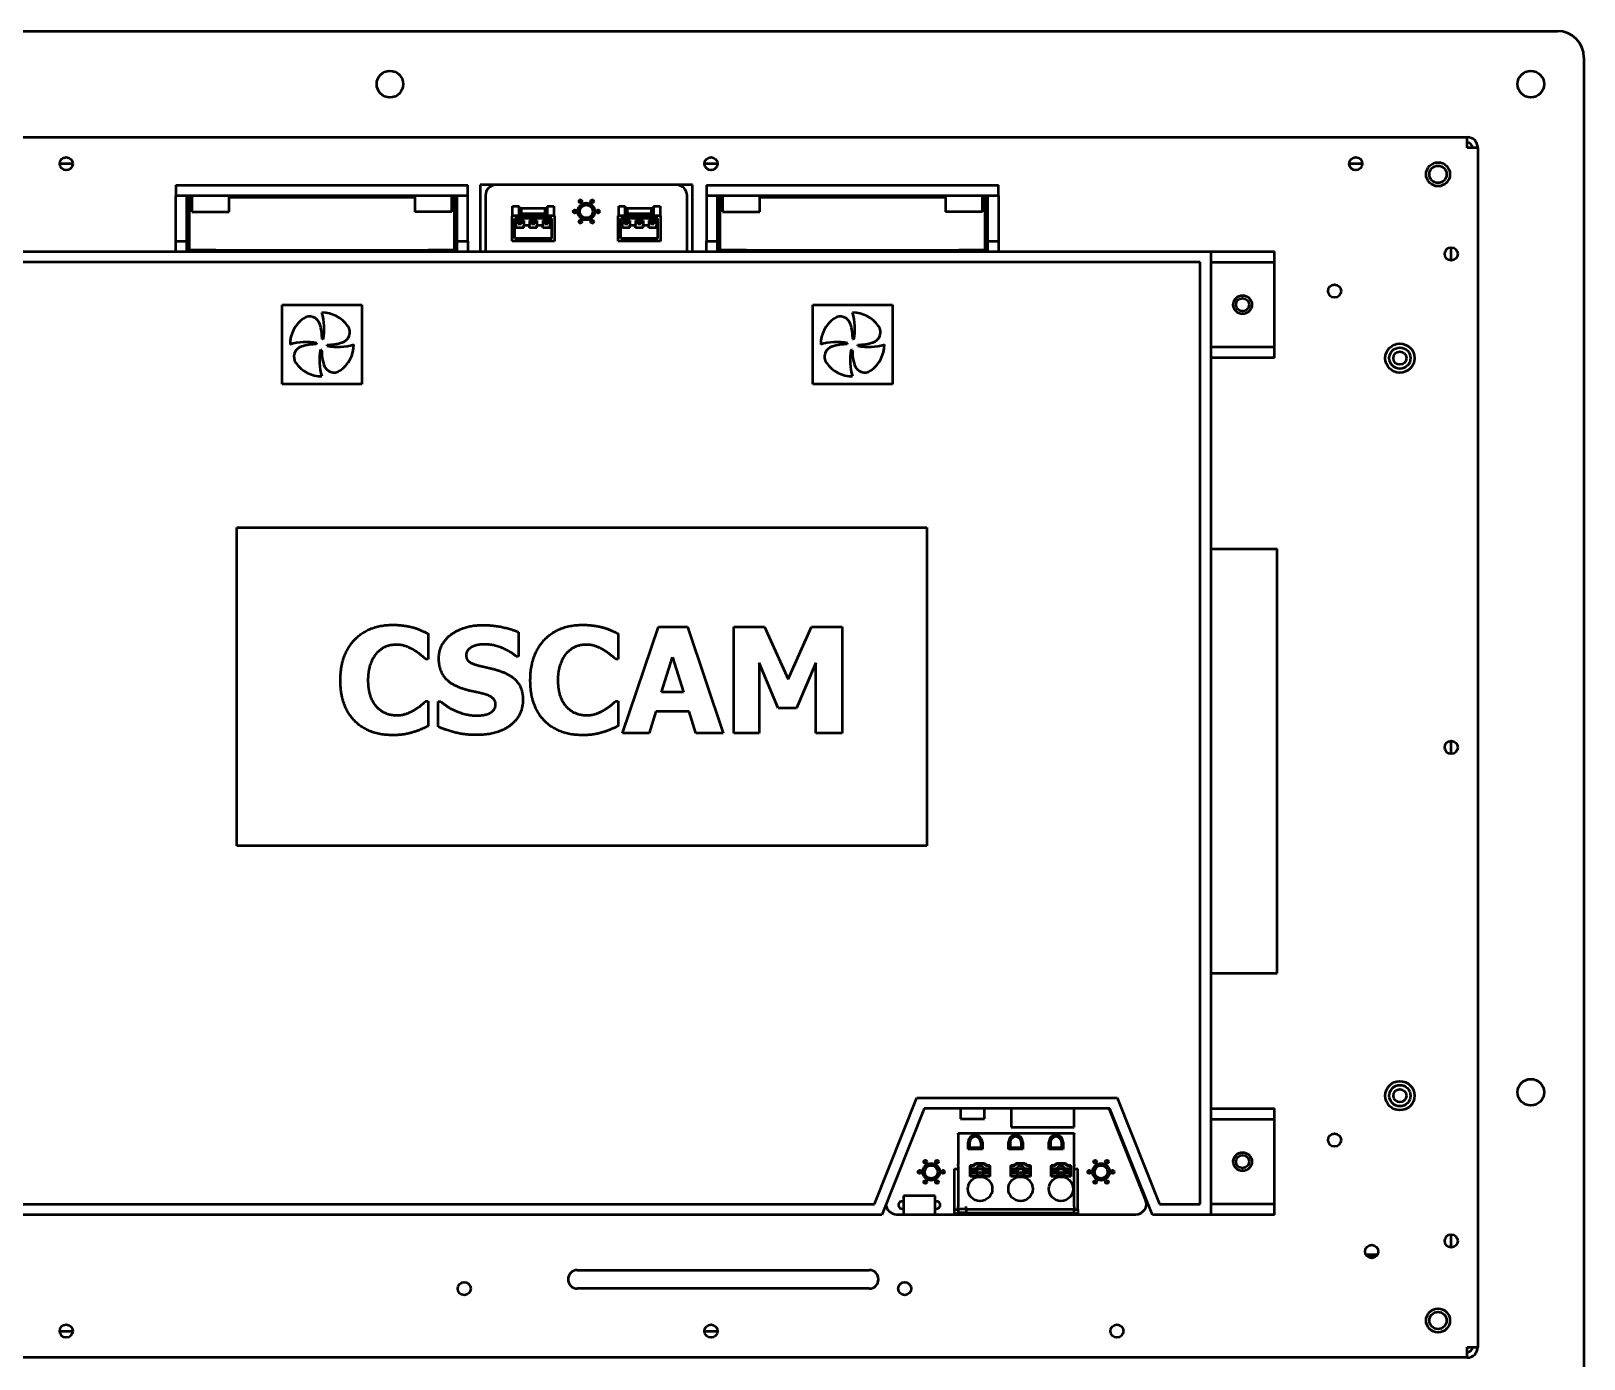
# Model space of a CAD drawing. Header units: millimetres. Extents: x 4735 to 8066, y 756 to 2595.
# Drawn here: x 6051.9 to 6344.6, y 1671.8 to 1922.1 of the extents above; entities that cross this region are included whole.
import ezdxf

# ---------------------------------------------------------------- set-up
doc = ezdxf.new("R2010")
doc.units = ezdxf.units.MM
doc.header["$LTSCALE"] = 1.8
doc.layers.add('외형선(ISO)', color=7, linetype='Continuous', lineweight=50)

msp = doc.modelspace()

# ---------------------------------------------------------------- linework, layer by layer
at = {"layer": '외형선(ISO)'}
for p, q in [((5899.566, 1922.087), (6339.566, 1922.087)), ((6344.566, 1917.087), (6344.566, 1527.087)), ((6017.566, 1902.087), (6322.566, 1902.087)), ((6322.566, 1900.087), (6322.566, 1902.087)), ((6324.566, 1900.087), (6322.566, 1900.087)), ((6324.566, 1900.087), (6324.566, 1674.087)), ((6059.796, 1897.087), (6057.337, 1897.087)), ((6181.296, 1897.087), (6178.837, 1897.087)), ((6302.796, 1897.087), (6300.337, 1897.087)), ((6079.236, 1893.019), (6134.236, 1893.019)), ((6079.236, 1893.019), (6079.236, 1891.019)), ((6082.236, 1891.019), (6079.236, 1891.019)), ((6079.236, 1882.519), (6079.236, 1891.019)), ((6081.236, 1891.019), (6081.236, 1882.519)), ((6081.736, 1890.769), (6082.236, 1890.769)), ((6081.736, 1890.769), (6081.736, 1880.769)), ((6082.236, 1891.019), (6082.236, 1888.019)), ((6089.236, 1891.019), (6082.236, 1891.019)), ((6124.236, 1891.019), (6089.236, 1891.019)), ((6089.236, 1888.019), (6089.236, 1891.019)), ((6089.236, 1890.769), (6124.236, 1890.769)), ((6092.236, 1891.019), (6092.236, 1890.769)), ((6121.236, 1890.769), (6121.236, 1891.019)), ((6131.236, 1891.019), (6124.236, 1891.019)), ((6124.236, 1891.019), (6124.236, 1888.019)), ((6131.236, 1888.019), (6131.236, 1891.019)), ((6134.236, 1891.019), (6131.236, 1891.019)), ((6131.236, 1890.769), (6131.736, 1890.769)), ((6131.736, 1880.769), (6131.736, 1890.769)), ((6132.236, 1882.519), (6132.236, 1891.019)), ((6134.236, 1891.019), (6134.236, 1893.019)), ((6134.236, 1882.519), (6134.236, 1891.019)), ((6139.566, 1893.087), (6136.566, 1893.087)), ((6136.566, 1893.087), (6136.566, 1880.519)), ((6137.566, 1891.087), (6137.566, 1880.519)), ((6173.566, 1893.087), (6139.566, 1893.087)), ((6176.566, 1893.087), (6173.566, 1893.087)), ((6175.566, 1880.519), (6175.566, 1891.087)), ((6176.566, 1880.519), (6176.566, 1893.087)), ((6179.236, 1893.019), (6179.236, 1891.019)), ((6179.236, 1893.019), (6234.236, 1893.019)), ((6179.236, 1891.019), (6179.236, 1882.519)), ((6182.236, 1891.019), (6179.236, 1891.019)), ((6181.236, 1891.019), (6181.236, 1882.519)), ((6181.736, 1890.769), (6182.236, 1890.769)), ((6181.736, 1890.769), (6181.736, 1880.769)), ((6189.236, 1891.019), (6182.236, 1891.019)), ((6182.236, 1891.019), (6182.236, 1888.019)), ((6189.236, 1888.019), (6189.236, 1891.019)), ((6224.236, 1891.019), (6189.236, 1891.019)), ((6189.236, 1890.769), (6224.236, 1890.769)), ((6192.236, 1891.019), (6192.236, 1890.769)), ((6221.236, 1890.769), (6221.236, 1891.019)), ((6231.236, 1891.019), (6224.236, 1891.019)), ((6224.236, 1891.019), (6224.236, 1888.019)), ((6234.236, 1891.019), (6231.236, 1891.019)), ((6231.236, 1888.019), (6231.236, 1891.019)), ((6231.236, 1890.769), (6231.736, 1890.769)), ((6231.736, 1880.769), (6231.736, 1890.769)), ((6232.236, 1882.519), (6232.236, 1891.019)), ((6234.236, 1891.019), (6234.236, 1893.019)), ((6234.236, 1891.019), (6234.236, 1882.519)), ((6082.236, 1888.019), (6089.236, 1888.019)), ((6131.236, 1888.019), (6124.236, 1888.019)), ((6142.666, 1889.087), (6143.916, 1889.087)), ((6142.666, 1887.287), (6142.666, 1889.087)), ((6143.916, 1887.287), (6143.916, 1889.087)), ((6143.916, 1888.687), (6144.066, 1888.687)), ((6143.916, 1887.637), (6144.066, 1887.637)), ((6144.066, 1888.687), (6144.066, 1887.687)), ((6144.066, 1888.687), (6144.357, 1888.687)), ((6144.066, 1887.687), (6144.357, 1887.687)), ((6144.066, 1887.687), (6144.066, 1887.287)), ((6144.357, 1887.687), (6144.357, 1888.687)), ((6144.357, 1888.687), (6148.775, 1888.687)), ((6144.357, 1887.687), (6148.775, 1887.687)), ((6148.775, 1888.687), (6149.066, 1888.687)), ((6148.775, 1888.687), (6148.775, 1887.687)), ((6148.775, 1887.687), (6149.066, 1887.687)), ((6149.066, 1888.687), (6149.216, 1888.687)), ((6149.066, 1888.687), (6149.066, 1887.687)), ((6149.066, 1887.687), (6149.066, 1887.287)), ((6149.066, 1887.637), (6149.216, 1887.637)), ((6149.216, 1889.087), (6149.216, 1887.287)), ((6149.216, 1889.087), (6150.466, 1889.087)), ((6150.466, 1889.087), (6150.466, 1887.287)), ((6162.666, 1889.087), (6163.916, 1889.087)), ((6162.666, 1887.287), (6162.666, 1889.087)), ((6163.916, 1887.287), (6163.916, 1889.087)), ((6163.916, 1888.687), (6164.066, 1888.687)), ((6163.916, 1887.637), (6164.066, 1887.637)), ((6164.066, 1888.687), (6164.066, 1887.687)), ((6164.066, 1888.687), (6164.357, 1888.687)), ((6164.066, 1887.687), (6164.357, 1887.687)), ((6164.066, 1887.687), (6164.066, 1887.287)), ((6164.357, 1887.687), (6164.357, 1888.687)), ((6164.357, 1888.687), (6168.775, 1888.687)), ((6164.357, 1887.687), (6168.775, 1887.687)), ((6168.775, 1888.687), (6169.066, 1888.687)), ((6168.775, 1888.687), (6168.775, 1887.687)), ((6168.775, 1887.687), (6169.066, 1887.687)), ((6169.066, 1888.687), (6169.216, 1888.687)), ((6169.066, 1888.687), (6169.066, 1887.687)), ((6169.066, 1887.687), (6169.066, 1887.287)), ((6169.066, 1887.637), (6169.216, 1887.637)), ((6169.216, 1889.087), (6169.216, 1887.287)), ((6169.216, 1889.087), (6170.466, 1889.087)), ((6170.466, 1889.087), (6170.466, 1887.287)), ((6182.236, 1888.019), (6189.236, 1888.019)), ((6231.236, 1888.019), (6224.236, 1888.019)), ((6081.736, 1885.019), (6081.236, 1885.019)), ((6132.236, 1885.019), (6131.736, 1885.019)), ((6150.566, 1887.287), (6142.566, 1887.287)), ((6142.566, 1882.487), (6142.566, 1887.287)), ((6143.066, 1882.987), (6143.066, 1886.787)), ((6150.066, 1886.787), (6143.066, 1886.787)), ((6143.066, 1885.487), (6143.366, 1885.487)), ((6143.366, 1885.487), (6143.366, 1886.397)), ((6143.366, 1886.397), (6143.749, 1886.397)), ((6143.366, 1884.997), (6143.366, 1885.487)), ((6144.766, 1884.997), (6143.366, 1884.997)), ((6143.749, 1885.769), (6143.749, 1886.404)), ((6143.749, 1886.404), (6144.066, 1886.404)), ((6143.749, 1885.769), (6144.066, 1885.769)), ((6144.066, 1886.404), (6144.384, 1886.404)), ((6144.066, 1885.769), (6144.066, 1886.404)), ((6144.066, 1885.769), (6144.384, 1885.769)), ((6144.384, 1885.769), (6144.384, 1886.404)), ((6144.384, 1886.397), (6144.766, 1886.397)), ((6144.766, 1886.397), (6144.766, 1885.487)), ((6144.766, 1884.997), (6144.766, 1885.487)), ((6144.766, 1885.487), (6145.866, 1885.487)), ((6145.866, 1886.397), (6145.866, 1885.487)), ((6145.866, 1886.397), (6146.249, 1886.397)), ((6145.866, 1884.997), (6145.866, 1885.487)), ((6147.266, 1884.997), (6145.866, 1884.997)), ((6146.249, 1886.404), (6146.566, 1886.404)), ((6146.249, 1885.769), (6146.249, 1886.404)), ((6146.249, 1885.769), (6146.566, 1885.769)), ((6146.566, 1886.404), (6146.884, 1886.404)), ((6146.566, 1885.769), (6146.566, 1886.404)), ((6146.566, 1885.769), (6146.884, 1885.769)), ((6146.884, 1885.769), (6146.884, 1886.404)), ((6146.884, 1886.397), (6147.266, 1886.397)), ((6147.266, 1886.397), (6147.266, 1885.487)), ((6147.266, 1885.487), (6148.366, 1885.487)), ((6147.266, 1884.997), (6147.266, 1885.487)), ((6148.366, 1886.397), (6148.366, 1885.487)), ((6148.366, 1886.397), (6148.749, 1886.397)), ((6148.366, 1884.997), (6148.366, 1885.487)), ((6149.766, 1884.997), (6148.366, 1884.997)), ((6148.749, 1885.769), (6148.749, 1886.404)), ((6148.749, 1886.404), (6149.066, 1886.404)), ((6148.749, 1885.769), (6149.066, 1885.769)), ((6149.066, 1886.404), (6149.384, 1886.404)), ((6149.066, 1885.769), (6149.066, 1886.404)), ((6149.066, 1885.769), (6149.384, 1885.769)), ((6149.384, 1885.769), (6149.384, 1886.404)), ((6149.384, 1886.397), (6149.766, 1886.397)), ((6149.766, 1886.397), (6149.766, 1885.487)), ((6149.766, 1885.487), (6150.066, 1885.487)), ((6149.766, 1884.997), (6149.766, 1885.487)), ((6150.066, 1882.987), (6150.066, 1886.787)), ((6150.566, 1887.287), (6150.566, 1882.487)), ((6170.566, 1887.287), (6162.566, 1887.287)), ((6162.566, 1882.487), (6162.566, 1887.287)), ((6163.066, 1882.987), (6163.066, 1886.787)), ((6170.066, 1886.787), (6163.066, 1886.787)), ((6163.066, 1885.487), (6163.366, 1885.487)), ((6163.366, 1885.487), (6163.366, 1886.397)), ((6163.366, 1886.397), (6163.749, 1886.397)), ((6163.366, 1884.997), (6163.366, 1885.487)), ((6164.766, 1884.997), (6163.366, 1884.997)), ((6163.749, 1885.769), (6163.749, 1886.404)), ((6163.749, 1886.404), (6164.066, 1886.404)), ((6163.749, 1885.769), (6164.066, 1885.769)), ((6164.066, 1886.404), (6164.384, 1886.404)), ((6164.066, 1885.769), (6164.066, 1886.404)), ((6164.066, 1885.769), (6164.384, 1885.769)), ((6164.384, 1885.769), (6164.384, 1886.404)), ((6164.384, 1886.397), (6164.766, 1886.397)), ((6164.766, 1886.397), (6164.766, 1885.487)), ((6164.766, 1884.997), (6164.766, 1885.487)), ((6164.766, 1885.487), (6165.866, 1885.487)), ((6165.866, 1886.397), (6165.866, 1885.487)), ((6165.866, 1886.397), (6166.249, 1886.397)), ((6165.866, 1884.997), (6165.866, 1885.487)), ((6167.266, 1884.997), (6165.866, 1884.997)), ((6166.249, 1886.404), (6166.566, 1886.404)), ((6166.249, 1885.769), (6166.249, 1886.404)), ((6166.249, 1885.769), (6166.566, 1885.769)), ((6166.566, 1886.404), (6166.884, 1886.404)), ((6166.566, 1885.769), (6166.566, 1886.404)), ((6166.566, 1885.769), (6166.884, 1885.769)), ((6166.884, 1885.769), (6166.884, 1886.404)), ((6166.884, 1886.397), (6167.266, 1886.397)), ((6167.266, 1886.397), (6167.266, 1885.487)), ((6167.266, 1885.487), (6168.366, 1885.487)), ((6167.266, 1884.997), (6167.266, 1885.487)), ((6168.366, 1886.397), (6168.366, 1885.487)), ((6168.366, 1886.397), (6168.749, 1886.397)), ((6168.366, 1884.997), (6168.366, 1885.487)), ((6169.766, 1884.997), (6168.366, 1884.997)), ((6168.749, 1885.769), (6168.749, 1886.404)), ((6168.749, 1886.404), (6169.066, 1886.404)), ((6168.749, 1885.769), (6169.066, 1885.769)), ((6169.066, 1886.404), (6169.384, 1886.404)), ((6169.066, 1885.769), (6169.066, 1886.404)), ((6169.066, 1885.769), (6169.384, 1885.769)), ((6169.384, 1885.769), (6169.384, 1886.404)), ((6169.384, 1886.397), (6169.766, 1886.397)), ((6169.766, 1886.397), (6169.766, 1885.487)), ((6169.766, 1885.487), (6170.066, 1885.487)), ((6169.766, 1884.997), (6169.766, 1885.487)), ((6170.066, 1882.987), (6170.066, 1886.787)), ((6170.566, 1887.287), (6170.566, 1882.487)), ((6181.736, 1885.019), (6181.236, 1885.019)), ((6232.236, 1885.019), (6231.736, 1885.019)), ((6079.236, 1882.519), (6081.236, 1882.519)), ((6079.236, 1880.519), (6079.236, 1882.519)), ((6081.236, 1882.519), (6081.236, 1880.519)), ((6132.236, 1880.519), (6132.236, 1882.519)), ((6132.236, 1882.519), (6134.236, 1882.519)), ((6134.236, 1882.519), (6134.236, 1880.519)), ((6150.566, 1882.487), (6142.566, 1882.487)), ((6150.066, 1882.987), (6143.066, 1882.987)), ((6170.566, 1882.487), (6162.566, 1882.487)), ((6170.066, 1882.987), (6163.066, 1882.987)), ((6179.236, 1880.519), (6179.236, 1882.519)), ((6179.236, 1882.519), (6181.236, 1882.519)), ((6181.236, 1882.519), (6181.236, 1880.519)), ((6232.236, 1880.519), (6232.236, 1882.519)), ((6232.236, 1882.519), (6234.236, 1882.519)), ((6234.236, 1882.519), (6234.236, 1880.519)), ((6039.236, 1880.519), (6274.236, 1880.519)), ((6086.736, 1880.769), (6081.736, 1880.769)), ((6086.736, 1880.769), (6126.736, 1880.769)), ((6131.736, 1880.769), (6126.736, 1880.769)), ((6186.736, 1880.769), (6181.736, 1880.769)), ((6186.736, 1880.769), (6226.736, 1880.769)), ((6231.736, 1880.769), (6226.736, 1880.769)), ((6274.236, 1880.519), (6274.236, 1699.019)), ((6274.236, 1880.519), (6286.236, 1880.519)), ((6286.236, 1878.519), (6286.236, 1880.519)), ((6319.566, 1878.857), (6319.566, 1881.316)), ((6272.236, 1878.519), (6041.236, 1878.519)), ((6272.236, 1701.019), (6272.236, 1878.519)), ((6274.236, 1878.519), (6286.236, 1878.519)), ((6286.236, 1862.519), (6286.236, 1878.519)), ((6099.236, 1855.519), (6099.236, 1870.519)), ((6099.236, 1870.519), (6114.236, 1870.519)), ((6114.236, 1870.519), (6114.236, 1855.519)), ((6199.236, 1855.519), (6199.236, 1870.519)), ((6199.236, 1870.519), (6214.236, 1870.519)), ((6214.236, 1870.519), (6214.236, 1855.519)), ((6286.236, 1862.519), (6274.236, 1862.519)), ((6286.236, 1860.519), (6286.236, 1862.519)), ((6286.236, 1860.519), (6274.236, 1860.519)), ((6114.236, 1855.519), (6099.236, 1855.519)), ((6214.236, 1855.519), (6199.236, 1855.519)), ((6090.736, 1768.519), (6090.736, 1828.519)), ((6090.736, 1828.519), (6220.736, 1828.519)), ((6220.736, 1828.519), (6220.736, 1768.519)), ((6274.236, 1824.519), (6286.736, 1824.519)), ((6286.736, 1744.519), (6286.736, 1824.519)), ((6126.793, 1808.508), (6126.793, 1803.743)), ((6143.811, 1808.8), (6143.811, 1804.23)), ((6162.579, 1808.508), (6162.579, 1803.743)), ((6163.39, 1789.789), (6170.148, 1809.789)), ((6170.148, 1809.789), (6175.626, 1809.789)), ((6175.626, 1809.789), (6182.385, 1789.789)), ((6184.378, 1789.789), (6184.378, 1809.789)), ((6184.378, 1809.789), (6190.164, 1809.789)), ((6190.164, 1809.789), (6194.605, 1799.918)), ((6194.605, 1799.918), (6199.014, 1809.789)), ((6199.014, 1809.789), (6204.8, 1809.789)), ((6204.8, 1809.789), (6204.8, 1789.789)), ((6126.793, 1803.743), (6126.291, 1803.743)), ((6143.811, 1804.23), (6143.373, 1804.23)), ((6162.579, 1803.743), (6162.077, 1803.743)), ((6170.764, 1797.504), (6172.822, 1804.116)), ((6172.822, 1804.116), (6174.864, 1797.504)), ((6192.741, 1794.489), (6189.111, 1803.047)), ((6189.111, 1803.047), (6189.111, 1789.789)), ((6199.808, 1803.047), (6196.177, 1794.489)), ((6199.808, 1789.789), (6199.808, 1803.047)), ((6174.864, 1797.504), (6170.764, 1797.504)), ((6126.339, 1795.818), (6126.793, 1795.818)), ((6126.793, 1795.818), (6126.793, 1791.118)), ((6128.673, 1790.972), (6128.673, 1795.737)), ((6128.673, 1795.737), (6129.127, 1795.737)), ((6162.125, 1795.818), (6162.579, 1795.818)), ((6162.579, 1795.818), (6162.579, 1791.118)), ((6169.678, 1793.873), (6168.414, 1789.789)), ((6175.967, 1793.873), (6169.678, 1793.873)), ((6177.215, 1789.789), (6175.967, 1793.873)), ((6196.177, 1794.489), (6192.741, 1794.489)), ((6168.414, 1789.789), (6163.39, 1789.789)), ((6182.385, 1789.789), (6177.215, 1789.789)), ((6189.111, 1789.789), (6184.378, 1789.789)), ((6204.8, 1789.789), (6199.808, 1789.789)), ((6319.566, 1785.857), (6319.566, 1788.316)), ((6220.736, 1768.519), (6090.736, 1768.519)), ((6274.236, 1744.519), (6286.736, 1744.519)), ((6210.882, 1701.019), (6218.882, 1721.019)), ((6218.882, 1721.019), (6256.59, 1721.019)), ((6256.59, 1721.019), (6264.59, 1701.019)), ((6220.236, 1719.019), (6212.236, 1699.019)), ((6255.236, 1719.019), (6220.236, 1719.019)), ((6227.101, 1719.019), (6227.101, 1717.087)), ((6231.601, 1717.087), (6231.601, 1719.019)), ((6236.656, 1719.019), (6236.656, 1715.487)), ((6248.476, 1715.487), (6248.476, 1719.019)), ((6261.969, 1701.83), (6255.093, 1719.019)), ((6263.236, 1699.019), (6255.236, 1719.019)), ((6274.236, 1719.019), (6286.236, 1719.019)), ((6286.236, 1717.019), (6286.236, 1719.019)), ((6227.101, 1717.087), (6231.601, 1717.087)), ((6236.656, 1715.487), (6248.476, 1715.487)), ((6274.236, 1717.019), (6286.236, 1717.019)), ((6286.236, 1701.019), (6286.236, 1717.019)), ((6226.656, 1714.387), (6248.476, 1714.387)), ((6226.656, 1714.187), (6226.656, 1714.387)), ((6226.656, 1714.187), (6226.656, 1710.618)), ((6228.496, 1711.387), (6228.496, 1712.687)), ((6228.796, 1712.687), (6228.796, 1711.687)), ((6230.896, 1712.687), (6230.896, 1711.687)), ((6231.196, 1712.687), (6231.196, 1711.387)), ((6236.116, 1711.387), (6236.116, 1712.687)), ((6236.416, 1712.687), (6236.416, 1711.687)), ((6238.516, 1712.687), (6238.516, 1711.687)), ((6238.816, 1712.687), (6238.816, 1711.387)), ((6243.736, 1711.387), (6243.736, 1712.687)), ((6244.036, 1712.687), (6244.036, 1711.687)), ((6246.136, 1712.687), (6246.136, 1711.687)), ((6246.436, 1712.687), (6246.436, 1711.387)), ((6248.476, 1714.387), (6248.476, 1714.187)), ((6248.476, 1710.618), (6248.476, 1714.187)), ((6226.656, 1710.618), (6226.656, 1709.626)), ((6226.656, 1709.626), (6226.656, 1708.452)), ((6228.496, 1711.387), (6228.796, 1711.687)), ((6231.196, 1711.387), (6228.496, 1711.387)), ((6228.796, 1711.687), (6230.896, 1711.687)), ((6230.896, 1711.687), (6231.196, 1711.387)), ((6236.116, 1711.387), (6236.416, 1711.687)), ((6238.816, 1711.387), (6236.116, 1711.387)), ((6236.416, 1711.687), (6238.516, 1711.687)), ((6238.516, 1711.687), (6238.816, 1711.387)), ((6243.736, 1711.387), (6244.036, 1711.687)), ((6246.436, 1711.387), (6243.736, 1711.387)), ((6244.036, 1711.687), (6246.136, 1711.687)), ((6246.136, 1711.687), (6246.436, 1711.387)), ((6248.476, 1709.626), (6248.476, 1710.618)), ((6248.476, 1708.452), (6248.476, 1709.626)), ((6225.946, 1699.987), (6225.946, 1707.687)), ((6225.946, 1707.687), (6226.656, 1707.687)), ((6226.656, 1708.204), (6226.656, 1708.452)), ((6226.656, 1708.204), (6226.656, 1700.587)), ((6228.926, 1708.337), (6229.526, 1708.337)), ((6228.926, 1708.337), (6228.926, 1708.204)), ((6228.926, 1706.237), (6228.926, 1708.204)), ((6232.626, 1706.237), (6228.926, 1706.237)), ((6229.026, 1707.708), (6229.026, 1708.287)), ((6229.026, 1708.287), (6229.676, 1708.287)), ((6229.026, 1707.708), (6230.015, 1707.708)), ((6229.026, 1707.487), (6229.026, 1707.708)), ((6229.026, 1707.487), (6230.489, 1707.487)), ((6229.026, 1707.087), (6230.489, 1707.087)), ((6229.026, 1706.865), (6229.026, 1707.087)), ((6230.015, 1706.865), (6229.026, 1706.865)), ((6229.026, 1706.287), (6229.026, 1706.865)), ((6232.526, 1706.287), (6229.026, 1706.287)), ((6229.642, 1708.452), (6229.526, 1708.337)), ((6229.642, 1708.452), (6229.926, 1708.737)), ((6229.676, 1708.287), (6230.026, 1708.637)), ((6229.926, 1708.737), (6231.626, 1708.737)), ((6230.026, 1708.637), (6231.526, 1708.637)), ((6231.063, 1707.487), (6232.526, 1707.487)), ((6231.063, 1707.087), (6232.526, 1707.087)), ((6231.526, 1708.637), (6231.876, 1708.287)), ((6231.538, 1707.708), (6232.526, 1707.708)), ((6232.526, 1706.865), (6231.538, 1706.865)), ((6231.626, 1708.737), (6231.911, 1708.452)), ((6231.876, 1708.287), (6232.526, 1708.287)), ((6232.026, 1708.337), (6231.911, 1708.452)), ((6232.026, 1708.337), (6232.626, 1708.337)), ((6232.526, 1708.287), (6232.526, 1707.708)), ((6232.526, 1707.708), (6232.526, 1707.487)), ((6232.526, 1707.087), (6232.526, 1706.865)), ((6232.526, 1706.865), (6232.526, 1706.287)), ((6232.626, 1708.204), (6232.626, 1708.337)), ((6232.626, 1708.204), (6232.626, 1706.237)), ((6236.546, 1708.337), (6236.546, 1708.204)), ((6236.546, 1708.337), (6237.146, 1708.337)), ((6236.546, 1706.237), (6236.546, 1708.204)), ((6240.246, 1706.237), (6236.546, 1706.237)), ((6236.646, 1707.708), (6236.646, 1708.287)), ((6236.646, 1708.287), (6237.296, 1708.287)), ((6236.646, 1707.708), (6237.635, 1707.708)), ((6236.646, 1707.487), (6236.646, 1707.708)), ((6236.646, 1707.487), (6238.109, 1707.487)), ((6236.646, 1707.087), (6238.109, 1707.087)), ((6236.646, 1706.865), (6236.646, 1707.087)), ((6237.635, 1706.865), (6236.646, 1706.865)), ((6236.646, 1706.287), (6236.646, 1706.865)), ((6240.146, 1706.287), (6236.646, 1706.287)), ((6237.262, 1708.452), (6237.146, 1708.337)), ((6237.262, 1708.452), (6237.546, 1708.737)), ((6237.296, 1708.287), (6237.646, 1708.637)), ((6237.546, 1708.737), (6239.246, 1708.737)), ((6237.646, 1708.637), (6239.146, 1708.637)), ((6238.683, 1707.487), (6240.146, 1707.487)), ((6238.683, 1707.087), (6240.146, 1707.087)), ((6239.146, 1708.637), (6239.496, 1708.287)), ((6239.158, 1707.708), (6240.146, 1707.708)), ((6240.146, 1706.865), (6239.158, 1706.865)), ((6239.246, 1708.737), (6239.531, 1708.452)), ((6239.496, 1708.287), (6240.146, 1708.287)), ((6239.646, 1708.337), (6239.531, 1708.452)), ((6239.646, 1708.337), (6240.246, 1708.337)), ((6240.146, 1708.287), (6240.146, 1707.708)), ((6240.146, 1707.708), (6240.146, 1707.487)), ((6240.146, 1707.087), (6240.146, 1706.865)), ((6240.146, 1706.865), (6240.146, 1706.287)), ((6240.246, 1708.204), (6240.246, 1708.337)), ((6240.246, 1708.204), (6240.246, 1706.237)), ((6244.166, 1708.337), (6244.166, 1708.204)), ((6244.166, 1708.337), (6244.766, 1708.337)), ((6244.166, 1706.237), (6244.166, 1708.204)), ((6247.866, 1706.237), (6244.166, 1706.237)), ((6244.266, 1707.708), (6244.266, 1708.287)), ((6244.266, 1708.287), (6244.916, 1708.287)), ((6244.266, 1707.708), (6245.255, 1707.708)), ((6244.266, 1707.487), (6244.266, 1707.708)), ((6244.266, 1707.487), (6245.729, 1707.487)), ((6244.266, 1707.087), (6245.729, 1707.087)), ((6244.266, 1706.865), (6244.266, 1707.087)), ((6245.255, 1706.865), (6244.266, 1706.865)), ((6244.266, 1706.287), (6244.266, 1706.865)), ((6247.766, 1706.287), (6244.266, 1706.287)), ((6244.882, 1708.452), (6244.766, 1708.337)), ((6244.882, 1708.452), (6245.166, 1708.737)), ((6244.916, 1708.287), (6245.266, 1708.637)), ((6245.166, 1708.737), (6246.866, 1708.737)), ((6245.266, 1708.637), (6246.766, 1708.637)), ((6246.303, 1707.487), (6247.766, 1707.487)), ((6246.303, 1707.087), (6247.766, 1707.087)), ((6246.766, 1708.637), (6247.116, 1708.287)), ((6246.778, 1707.708), (6247.766, 1707.708)), ((6247.766, 1706.865), (6246.778, 1706.865)), ((6246.866, 1708.737), (6247.151, 1708.452)), ((6247.116, 1708.287), (6247.766, 1708.287)), ((6247.266, 1708.337), (6247.151, 1708.452)), ((6247.266, 1708.337), (6247.866, 1708.337)), ((6247.766, 1708.287), (6247.766, 1707.708)), ((6247.766, 1707.708), (6247.766, 1707.487)), ((6247.766, 1707.087), (6247.766, 1706.865)), ((6247.766, 1706.865), (6247.766, 1706.287)), ((6247.866, 1708.204), (6247.866, 1708.337)), ((6247.866, 1708.204), (6247.866, 1706.237)), ((6248.476, 1708.452), (6248.476, 1708.204)), ((6248.476, 1700.537), (6248.476, 1708.204)), ((6248.476, 1707.687), (6249.186, 1707.687)), ((6249.186, 1699.987), (6249.186, 1707.687)), ((6041.236, 1701.019), (6210.882, 1701.019)), ((6216.316, 1702.587), (6216.316, 1699.087)), ((6222.316, 1702.587), (6216.316, 1702.587)), ((6222.316, 1699.087), (6222.316, 1702.587)), ((6226.656, 1700.087), (6226.656, 1700.587)), ((6228.156, 1700.587), (6228.156, 1700.537)), ((6228.156, 1700.037), (6228.156, 1700.537)), ((6248.476, 1700.537), (6248.476, 1700.037)), ((6264.59, 1701.019), (6272.236, 1701.019)), ((6286.236, 1701.019), (6274.236, 1701.019)), ((6286.236, 1699.019), (6286.236, 1701.019)), ((6212.236, 1699.019), (6039.236, 1699.019)), ((6215.02, 1699.087), (6216.316, 1699.087)), ((6216.316, 1699.087), (6222.316, 1699.087)), ((6222.316, 1699.087), (6260.112, 1699.087)), ((6225.946, 1699.187), (6225.946, 1699.987)), ((6225.946, 1699.987), (6226.656, 1699.987)), ((6249.186, 1699.187), (6225.946, 1699.187)), ((6228.156, 1700.087), (6226.656, 1700.087)), ((6226.656, 1700.087), (6226.656, 1699.587)), ((6226.656, 1699.387), (6226.656, 1699.587)), ((6228.156, 1699.387), (6226.656, 1699.387)), ((6228.156, 1700.037), (6228.156, 1699.587)), ((6228.156, 1700.037), (6248.476, 1700.037)), ((6228.156, 1699.387), (6228.156, 1699.587)), ((6228.156, 1699.387), (6248.476, 1699.387)), ((6248.476, 1699.587), (6248.476, 1700.037)), ((6248.476, 1699.987), (6249.186, 1699.987)), ((6248.476, 1699.587), (6248.476, 1699.387)), ((6249.186, 1699.987), (6249.186, 1699.187)), ((6274.236, 1699.019), (6263.236, 1699.019)), ((6286.236, 1699.019), (6274.236, 1699.019)), ((6319.566, 1692.857), (6319.566, 1695.316)), ((6305.616, 1691.447), (6303.516, 1691.447)), ((6154.866, 1688.587), (6209.866, 1688.587)), ((6305.282, 1691.087), (6303.851, 1691.087)), ((6209.866, 1685.087), (6154.866, 1685.087)), ((6057.337, 1677.087), (6059.796, 1677.087)), ((6178.837, 1677.087), (6181.296, 1677.087)), ((6322.566, 1674.087), (6324.566, 1674.087)), ((6322.566, 1672.087), (6322.566, 1674.087)), ((6322.566, 1672.087), (6017.566, 1672.087))]:
    msp.add_line(p, q, dxfattribs=at)
for centre, radius in [((6119.566, 1912.087), 2.5), ((6334.566, 1912.087), 2.5), ((6058.566, 1897.087), 1.23), ((6180.066, 1897.087), 1.23), ((6301.566, 1897.087), 1.23), ((6317.066, 1895.087), 2.25), ((6317.066, 1895.087), 1.621), ((6154.366, 1888.087), 0.3), ((6156.566, 1888.087), 1.6), ((6155.466, 1889.992), 0.3), ((6156.566, 1888.087), 1.23), ((6157.666, 1889.992), 0.3), ((6158.766, 1888.087), 0.3), ((6155.466, 1886.182), 0.3), ((6157.666, 1886.182), 0.3), ((6319.566, 1880.087), 1.23), ((6297.566, 1873.087), 1.23), ((6280.236, 1870.519), 1.75), ((6280.236, 1870.519), 1.23), ((6309.886, 1860.447), 2.75), ((6309.886, 1860.447), 2), ((6309.886, 1860.447), 1.229), ((6319.566, 1787.087), 1.23), ((6309.886, 1721.447), 2.75), ((6334.566, 1722.087), 2.5), ((6309.886, 1721.447), 2), ((6309.886, 1721.447), 1.229), ((6297.566, 1713.087), 1.23), ((6220.466, 1708.992), 0.3), ((6222.666, 1708.992), 0.3), ((6252.466, 1708.992), 0.3), ((6254.666, 1708.992), 0.3), ((6280.236, 1709.019), 1.75), ((6280.236, 1709.019), 1.23), ((6219.366, 1707.087), 0.3), ((6221.566, 1707.087), 1.6), ((6221.566, 1707.087), 1.229), ((6223.766, 1707.087), 0.3), ((6230.776, 1703.887), 2.3), ((6238.396, 1703.887), 2.3), ((6246.016, 1703.887), 2.3), ((6251.366, 1707.087), 0.3), ((6253.566, 1707.087), 1.6), ((6253.566, 1707.087), 1.23), ((6255.766, 1707.087), 0.3), ((6220.466, 1705.182), 0.3), ((6222.666, 1705.182), 0.3), ((6252.466, 1705.182), 0.3), ((6254.666, 1705.182), 0.3), ((6319.566, 1694.087), 1.23), ((6304.566, 1692.087), 1.23), ((6133.566, 1685.087), 1.23), ((6216.566, 1685.087), 1.23), ((6317.066, 1679.087), 2.25), ((6317.066, 1679.087), 1.621), ((6058.566, 1677.087), 1.23), ((6180.066, 1677.087), 1.23), ((6256.566, 1677.087), 1.23)]:
    msp.add_circle(centre, radius, dxfattribs=at)
for centre, radius, start, end in [((6339.566, 1917.087), 5, 0, 90), ((6322.566, 1900.087), 2, 0, 90), ((6322.566, 1900.087), 1, 0, 90), ((6139.566, 1891.087), 2, 90, 180), ((6173.566, 1891.087), 2, 0, 90), ((6156.566, 1888.087), 2.45, 175.90657, 184.09343), ((6156.566, 1888.087), 2.45, 115.90657, 124.09343), ((6156.566, 1888.087), 2.45, 55.90657, 64.09343), ((6156.566, 1888.087), 2.45, 355.90657, 4.09343), ((6156.566, 1888.087), 2.45, 235.90657, 244.09343), ((6156.566, 1888.087), 2.45, 295.90657, 304.09343), ((6106.736, 1863.019), 6, 125.084, 180), ((6104.437, 1866.292), 2, 16.87404, 125.084), ((6097.197, 1866.019), 10, 348.27436, 17.4576), ((6106.736, 1863.019), 6, 35.084, 90), ((6206.736, 1863.019), 6, 125.084, 180), ((6204.437, 1866.292), 2, 16.87404, 125.084), ((6206.736, 1863.019), 6, 35.084, 90), ((6197.197, 1866.019), 10, 348.27436, 17.4576), ((6096.782, 1863.97), 10, 0.27436, 16.87404), ((6110.009, 1865.318), 2, 286.87404, 35.084), ((6196.782, 1863.97), 10, 0.27436, 16.87404), ((6210.009, 1865.318), 2, 286.87404, 35.084), ((6103.736, 1853.479), 10, 78.27436, 107.4576), ((6103.463, 1860.72), 2, 106.87404, 215.084), ((6105.785, 1853.064), 10, 90.27436, 106.87404), ((6106.736, 1863.019), 1, 165.40838, 177.40838), ((6116.276, 1860.019), 10, 168.27436, 197.4576), ((6106.736, 1863.019), 1, 255.40838, 267.40838), ((6116.691, 1862.068), 10, 180.27436, 196.87404), ((6106.736, 1863.019), 1, 75.40838, 87.40838), ((6109.736, 1872.558), 10, 258.27436, 287.4576), ((6106.736, 1863.019), 1, 345.40838, 357.40838), ((6107.687, 1872.973), 10, 270.27436, 286.87404), ((6106.736, 1863.019), 6, 305.084, 0), ((6203.736, 1853.479), 10, 78.27436, 107.4576), ((6203.463, 1860.72), 2, 106.87404, 215.084), ((6205.785, 1853.064), 10, 90.27436, 106.87404), ((6206.736, 1863.019), 1, 165.40838, 177.40838), ((6216.276, 1860.019), 10, 168.27436, 197.4576), ((6206.736, 1863.019), 1, 255.40838, 267.40838), ((6216.691, 1862.068), 10, 180.27436, 196.87404), ((6206.736, 1863.019), 1, 75.40838, 87.40838), ((6209.736, 1872.558), 10, 258.27436, 287.4576), ((6206.736, 1863.019), 1, 345.40838, 357.40838), ((6207.687, 1872.973), 10, 270.27436, 286.87404), ((6206.736, 1863.019), 6, 305.084, 0), ((6106.736, 1863.019), 6, 215.084, 270), ((6109.035, 1859.746), 2, 196.87404, 305.084), ((6206.736, 1863.019), 6, 215.084, 270), ((6209.035, 1859.746), 2, 196.87404, 305.084), ((6229.846, 1712.687), 1.35, 0, 180), ((6229.846, 1712.687), 1.05, 0, 180), ((6237.466, 1712.687), 1.35, 0, 180), ((6237.466, 1712.687), 1.05, 0, 180), ((6245.086, 1712.687), 1.35, 0, 180), ((6245.086, 1712.687), 1.05, 0, 180), ((6230.776, 1707.287), 0.871, 28.97257, 151.02743), ((6230.776, 1707.287), 0.871, 208.97257, 331.02743), ((6230.776, 1707.287), 0.35, 34.8499, 145.1501), ((6230.776, 1707.287), 0.35, 214.8499, 325.1501), ((6238.396, 1707.287), 0.871, 28.97257, 151.02743), ((6238.396, 1707.287), 0.871, 208.97257, 331.02743), ((6238.396, 1707.287), 0.35, 34.8499, 145.1501), ((6238.396, 1707.287), 0.35, 214.8499, 325.1501), ((6246.016, 1707.287), 0.871, 28.97257, 151.02743), ((6246.016, 1707.287), 0.871, 208.97257, 331.02743), ((6246.016, 1707.287), 0.35, 34.8499, 145.1501), ((6246.016, 1707.287), 0.35, 214.8499, 325.1501), ((6215.02, 1701.087), 2, 182.90626, 270), ((6216.066, 1700.837), 0.7, 69.07517, 290.92483), ((6222.566, 1700.837), 0.7, 249.07517, 110.92483), ((6260.112, 1701.087), 2, 270, 21.80141), ((6154.866, 1686.837), 1.75, 90, 270), ((6209.866, 1686.837), 1.75, 270, 90), ((6322.566, 1674.087), 2, 270, 0), ((6322.566, 1674.087), 1, 270, 0)]:
    msp.add_arc(centre, radius, start, end, dxfattribs=at)
for points in [[(6110.229, 1799.773), (6110.229, 1804.521), (6115.529, 1810.178), (6120.035, 1810.178)], [(6120.035, 1810.178), (6121.218, 1810.178), (6123.13, 1809.902), (6124.005, 1809.675)], [(6124.005, 1809.675), (6124.686, 1809.465), (6126.291, 1808.768), (6126.793, 1808.508)], [(6128.787, 1803.857), (6128.787, 1806.661), (6133.535, 1810.145), (6137.101, 1810.145)], [(6137.101, 1810.145), (6138.884, 1810.145), (6142.417, 1809.416), (6143.811, 1808.8)], [(6146.015, 1799.773), (6146.015, 1804.521), (6151.315, 1810.178), (6155.821, 1810.178)], [(6155.821, 1810.178), (6157.004, 1810.178), (6158.916, 1809.902), (6159.792, 1809.675)], [(6159.792, 1809.675), (6160.472, 1809.465), (6162.077, 1808.768), (6162.579, 1808.508)], [(6120.829, 1806.434), (6119.743, 1806.434), (6117.944, 1805.753), (6117.117, 1804.894)], [(6124.119, 1805.397), (6123.422, 1805.834), (6121.753, 1806.434), (6120.829, 1806.434)], [(6135.075, 1806.045), (6134.605, 1805.834), (6133.924, 1804.991), (6133.924, 1804.473)], [(6137.36, 1806.499), (6136.696, 1806.499), (6135.659, 1806.304), (6135.075, 1806.045)], [(6143.373, 1804.23), (6142.255, 1805.186), (6139.046, 1806.499), (6137.36, 1806.499)], [(6156.615, 1806.434), (6155.529, 1806.434), (6153.73, 1805.753), (6152.903, 1804.894)], [(6159.905, 1805.397), (6159.208, 1805.834), (6157.539, 1806.434), (6156.615, 1806.434)], [(6117.117, 1804.894), (6116.372, 1804.132), (6115.416, 1801.523), (6115.416, 1799.756)], [(6126.291, 1803.743), (6125.918, 1804.068), (6124.816, 1804.975), (6124.119, 1805.397)], [(6133.114, 1798.2), (6130.796, 1799.011), (6128.787, 1801.782), (6128.787, 1803.857)], [(6133.924, 1804.473), (6133.924, 1803.695), (6135.01, 1802.803), (6136.566, 1802.447)], [(6152.903, 1804.894), (6152.158, 1804.132), (6151.202, 1801.523), (6151.202, 1799.756)], [(6162.077, 1803.743), (6161.704, 1804.068), (6160.602, 1804.975), (6159.905, 1805.397)], [(6120.018, 1789.4), (6115.513, 1789.4), (6110.229, 1794.846), (6110.229, 1799.773)], [(6115.416, 1799.756), (6115.416, 1797.893), (6116.404, 1795.348), (6117.215, 1794.57)], [(6136.566, 1802.447), (6137.571, 1802.22), (6139.435, 1801.782), (6140.505, 1801.41)], [(6140.505, 1801.41), (6142.579, 1800.648), (6144.605, 1798.119), (6144.605, 1796.045)], [(6155.804, 1789.4), (6151.299, 1789.4), (6146.015, 1794.846), (6146.015, 1799.773)], [(6151.202, 1799.756), (6151.202, 1797.893), (6152.19, 1795.348), (6153.001, 1794.57)], [(6137.474, 1797.098), (6136.453, 1797.374), (6134.135, 1797.844), (6133.114, 1798.2)], [(6139.467, 1795.186), (6139.467, 1795.948), (6138.284, 1796.888), (6137.474, 1797.098)], [(6117.215, 1794.57), (6117.992, 1793.808), (6119.905, 1793.144), (6120.861, 1793.144)], [(6120.861, 1793.144), (6121.85, 1793.144), (6123.649, 1793.808), (6124.265, 1794.213)], [(6124.265, 1794.213), (6124.945, 1794.619), (6125.967, 1795.478), (6126.339, 1795.818)], [(6129.127, 1795.737), (6130.634, 1794.457), (6134.249, 1793.079), (6135.95, 1793.079)], [(6144.605, 1796.045), (6144.605, 1793.063), (6139.921, 1789.432), (6135.934, 1789.432)], [(6138.219, 1793.468), (6138.738, 1793.695), (6139.467, 1794.521), (6139.467, 1795.186)], [(6153.001, 1794.57), (6153.779, 1793.808), (6155.691, 1793.144), (6156.647, 1793.144)], [(6156.647, 1793.144), (6157.636, 1793.144), (6159.435, 1793.808), (6160.051, 1794.213)], [(6160.051, 1794.213), (6160.732, 1794.619), (6161.753, 1795.478), (6162.125, 1795.818)], [(6126.793, 1791.118), (6126.242, 1790.859), (6124.8, 1790.21), (6124.022, 1789.983)], [(6135.934, 1789.432), (6133.633, 1789.432), (6130.164, 1790.324), (6128.673, 1790.972)], [(6135.95, 1793.079), (6136.388, 1793.079), (6137.798, 1793.273), (6138.219, 1793.468)], [(6162.579, 1791.118), (6162.028, 1790.859), (6160.586, 1790.21), (6159.808, 1789.983)], [(6124.022, 1789.983), (6123.082, 1789.692), (6121.445, 1789.4), (6120.018, 1789.4)], [(6159.808, 1789.983), (6158.868, 1789.692), (6157.231, 1789.4), (6155.804, 1789.4)]]:
    msp.add_open_spline(points, degree=2, dxfattribs=at)
for points in [[(6230.489, 1707.487), (6230.358, 1707.547), (6230.015, 1707.708)], [(6230.015, 1706.865), (6230.358, 1707.026), (6230.489, 1707.087)], [(6231.538, 1707.708), (6231.195, 1707.547), (6231.063, 1707.487)], [(6231.063, 1707.087), (6231.195, 1707.026), (6231.538, 1706.865)], [(6238.109, 1707.487), (6237.978, 1707.547), (6237.635, 1707.708)], [(6237.635, 1706.865), (6237.978, 1707.026), (6238.109, 1707.087)], [(6239.158, 1707.708), (6238.815, 1707.547), (6238.683, 1707.487)], [(6238.683, 1707.087), (6238.815, 1707.026), (6239.158, 1706.865)], [(6245.729, 1707.487), (6245.598, 1707.547), (6245.255, 1707.708)], [(6245.255, 1706.865), (6245.598, 1707.026), (6245.729, 1707.087)], [(6246.778, 1707.708), (6246.435, 1707.547), (6246.303, 1707.487)], [(6246.303, 1707.087), (6246.435, 1707.026), (6246.778, 1706.865)]]:
    msp.add_rational_spline(points, [1, 1.11919584741, 1], degree=2, dxfattribs=at)

doc.saveas('drawing.dxf')
